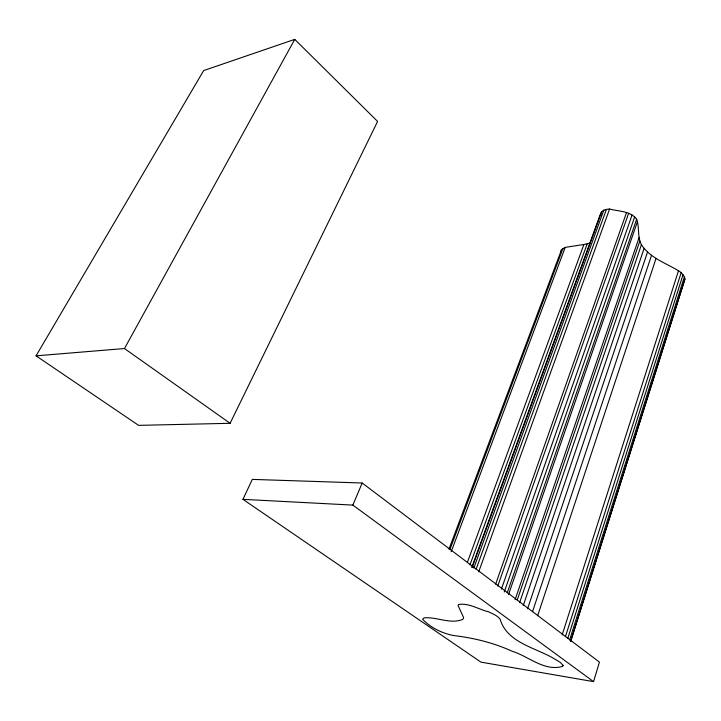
<?xml version="1.0" encoding="UTF-8"?>
<svg xmlns="http://www.w3.org/2000/svg" width="721" height="721" viewBox="0 0 721 721"><rect width="100%" height="100%" fill="white"/><g stroke="black" fill="none" stroke-linecap="round" stroke-linejoin="round"><path stroke-width="1.08" d="M593.554 681.633L599.448 662.121L362.185 483.007L252.305 479.393L242.959 499.347L480.952 662.139L593.554 681.633L352.866 505.097L242.959 499.347M569.617 640.023L684.373 276.765L681.192 272.556L678.479 270.79C665.726 262.976 649.891 257.893 641.42 244.68C637.193 236.867 639.662 227.367 636.679 219.238C630.37 210.847 618.699 211.46 609.569 209.036C606.253 209.279 602.089 209.856 600.674 213.362L471.795 567.328M570.572 641.438L684.95 278.991L684.373 276.765M570.626 641.537L684.95 278.991M565.426 636.67L681.192 272.556M567.797 638.373L683.039 274.629M562.155 634.94L678.479 270.79M537.641 615.707L656.065 258.406M532.531 611.651L651.55 255.288M527.583 608.704L647.521 252.071M523.248 605.595L644.141 248.339M519.616 602.675L641.42 244.68M517.227 599.998L639.833 241.012M515.1 599.674L639.148 237.38M508.548 594.501L637.499 221.482M504.249 592.04L634.669 216.976M507.242 592.878L636.679 219.238M501.392 589.147L632.056 215.029M497.715 586.164L628.667 213.227M495.633 584.172L626.54 212.515M478.708 571.816L609.569 209.036M476.103 569.23L606.397 209.414M472.192 567.517L601.711 211.632M473.823 568.085L603.828 210.126M467.397 562.308L583.911 244.482L590.427 243.085M469.984 564.813L587.164 243.932M448.976 549.15L561.515 249.79L565.201 247.393L583.911 244.482M449.85 549.654L562.993 248.357M451.202 551.673L565.201 247.393M560.821 251.476L561.515 249.79M352.866 505.097L362.185 483.007M230.098 423.299L377.597 121.434L294.763 39.367L203.673 70.568L36.05 355.841L138.603 425.363L230.098 423.299L124.481 348.54L36.05 355.841M124.481 348.54L294.763 39.367M600.674 213.362L600.845 215.534M563.101 665.411L562.722 666.339C544.652 671.909 528.214 656.128 512.126 651.243C493.506 642.717 473.472 637.869 453.176 635.471C441.82 633.146 430.473 627.658 422.569 619.195L424.263 617.807L426.444 617.744C438.278 617.537 451.373 624.35 462.882 619.312L463.648 617.699L457.979 605.279L458.745 604.459C469.128 602.846 478.87 609.524 488.694 611.859C492.668 613.85 497.229 615.455 500.059 619.06C507.106 643.105 536.054 647.656 554.503 658.913L560.208 662.329L563.101 665.411"/></g></svg>
